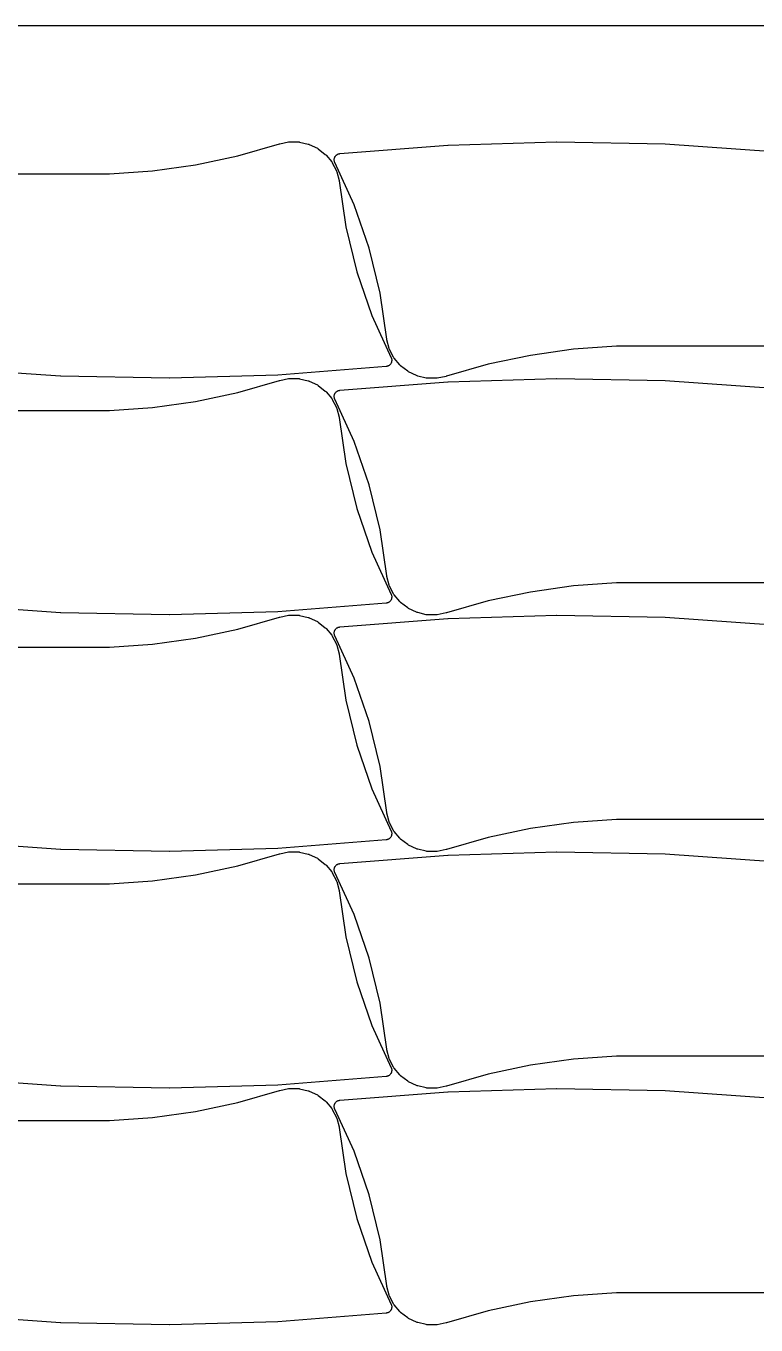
# Model space of a CAD drawing. Header units: metres. Extents: x 0 to 3000, y 0 to 1100.
# Drawn here: x 1537 to 1833, y 574 to 1100 of the extents above; entities that cross this region are included whole.
import ezdxf

# ---------------------------------------------------------------- set-up
doc = ezdxf.new("R2010")
doc.units = ezdxf.units.M

msp = doc.modelspace()

# ---------------------------------------------------------------- linework, layer by layer
at = {"color": 7}
msp.add_lwpolyline([(0, 0), (3000, 0), (3000, 1100), (0, 1100), (0, 0)], close=True, dxfattribs=at)
at = {"color": 1}
for points in [[(1501.26, 1040.18), (1571.03, 1040.18), (1588.51, 1041.42), (1605.84, 1043.85), (1622.96, 1047.48), (1639.88, 1052.31), (1639.95, 1052.33), (1640.02, 1052.35), (1643.57, 1053.08), (1643.79, 1053.12), (1644, 1053.13), (1647.59, 1053.08), (1647.8, 1053.07), (1648.01, 1053.03), (1651.5, 1052.22), (1651.71, 1052.16), (1651.91, 1052.08), (1655.18, 1050.52), (1655.37, 1050.41), (1655.55, 1050.29), (1658.41, 1048.06), (1658.57, 1047.92), (1658.72, 1047.76), (1661.01, 1045), (1661.13, 1044.82), (1661.24, 1044.64), (1662.89, 1041.45), (1662.97, 1041.26), (1663.04, 1041.05), (1663.97, 1037.55), (1663.97, 1037.53), (1663.98, 1037.51), (1664, 1037.43), (1664.01, 1037.35), (1664.01, 1037.34), (1664.02, 1037.32), (1666.71, 1018.7), (1671.12, 1000.55), (1677.23, 982.9), (1685.05, 965.79), (1685.08, 965.72), (1685.11, 965.65), (1685.15, 965.54), (1685.22, 965.31), (1685.26, 965.07), (1685.27, 964.95), (1685.29, 964.71), (1685.27, 964.47), (1685.25, 964.35), (1685.21, 964.11), (1685.13, 963.88), (1685.09, 963.77), (1684.99, 963.55), (1684.86, 963.34), (1684.79, 963.24), (1684.63, 963.05), (1684.46, 962.88), (1684.37, 962.8), (1684.18, 962.66), (1683.97, 962.53), (1683.86, 962.48), (1683.64, 962.38), (1683.41, 962.32), (1683.29, 962.29), (1683.24, 962.28), (1683.19, 962.27), (1683.14, 962.26), (1683.09, 962.25), (1683.04, 962.25), (1683, 962.24), (1639.26, 958.78), (1639.16, 958.78), (1595.34, 957.48), (1595.24, 957.48), (1551.4, 958.33), (1551.31, 958.34), (1507.54, 961.35)], [(1846.03, 970.42), (1776.26, 970.42), (1758.78, 969.19), (1741.44, 966.75), (1724.32, 963.12), (1707.41, 958.29), (1707.33, 958.27), (1707.26, 958.25), (1703.71, 957.52), (1703.5, 957.49), (1703.28, 957.48), (1699.7, 957.52), (1699.48, 957.54), (1699.27, 957.57), (1695.78, 958.38), (1695.57, 958.45), (1695.37, 958.53), (1692.1, 960.09), (1691.91, 960.19), (1691.73, 960.32), (1688.87, 962.55), (1688.71, 962.69), (1688.56, 962.85), (1686.28, 965.61), (1686.15, 965.78), (1686.04, 965.97), (1684.4, 969.15), (1684.31, 969.35), (1684.24, 969.55), (1683.31, 973.06), (1683.31, 973.07), (1683.31, 973.09), (1683.29, 973.17), (1683.27, 973.25), (1683.27, 973.27), (1683.27, 973.28), (1680.58, 991.9), (1676.17, 1010.05), (1670.05, 1027.7), (1662.24, 1044.81), (1662.21, 1044.88), (1662.18, 1044.95), (1662.14, 1045.06), (1662.07, 1045.29), (1662.03, 1045.53), (1662.01, 1045.65), (1662, 1045.89), (1662.02, 1046.13), (1662.03, 1046.25), (1662.08, 1046.49), (1662.15, 1046.72), (1662.2, 1046.84), (1662.3, 1047.06), (1662.43, 1047.27), (1662.5, 1047.36), (1662.65, 1047.55), (1662.83, 1047.72), (1662.92, 1047.8), (1663.11, 1047.95), (1663.32, 1048.07), (1663.42, 1048.12), (1663.65, 1048.22), (1663.88, 1048.29), (1664, 1048.31), (1664.05, 1048.32), (1664.09, 1048.33), (1664.14, 1048.34), (1664.19, 1048.35), (1664.24, 1048.35), (1664.29, 1048.36), (1708.02, 1051.82), (1708.12, 1051.82), (1751.95, 1053.12), (1752.05, 1053.13), (1795.88, 1052.27), (1795.98, 1052.26), (1839.75, 1049.25)], [(1501.26, 944.44), (1571.03, 944.44), (1588.51, 945.67), (1605.84, 948.1), (1622.96, 951.73), (1639.88, 956.57), (1639.95, 956.58), (1640.02, 956.6), (1643.57, 957.34), (1643.79, 957.37), (1644, 957.38), (1647.59, 957.33), (1647.8, 957.32), (1648.01, 957.28), (1651.5, 956.47), (1651.71, 956.41), (1651.91, 956.33), (1655.18, 954.77), (1655.37, 954.66), (1655.55, 954.54), (1658.41, 952.31), (1658.57, 952.17), (1658.72, 952.01), (1661.01, 949.25), (1661.13, 949.08), (1661.24, 948.89), (1662.89, 945.71), (1662.97, 945.51), (1663.04, 945.3), (1663.97, 941.8), (1663.97, 941.78), (1663.98, 941.76), (1664, 941.68), (1664.01, 941.61), (1664.01, 941.59), (1664.02, 941.57), (1666.71, 922.95), (1671.12, 904.8), (1677.23, 887.16), (1685.05, 870.04), (1685.08, 869.98), (1685.11, 869.91), (1685.15, 869.79), (1685.22, 869.56), (1685.26, 869.32), (1685.27, 869.2), (1685.29, 868.96), (1685.27, 868.72), (1685.25, 868.6), (1685.21, 868.36), (1685.13, 868.13), (1685.09, 868.02), (1684.99, 867.8), (1684.86, 867.59), (1684.79, 867.49), (1684.63, 867.3), (1684.46, 867.13), (1684.37, 867.05), (1684.18, 866.91), (1683.97, 866.79), (1683.86, 866.73), (1683.64, 866.64), (1683.41, 866.57), (1683.29, 866.54), (1683.24, 866.53), (1683.19, 866.52), (1683.14, 866.51), (1683.09, 866.51), (1683.04, 866.5), (1683, 866.5), (1639.26, 863.04), (1639.16, 863.03), (1595.34, 861.73), (1595.24, 861.73), (1551.4, 862.59), (1551.31, 862.59), (1507.54, 865.61)], [(1846.03, 874.67), (1776.26, 874.67), (1758.78, 873.44), (1741.44, 871), (1724.32, 867.37), (1707.41, 862.54), (1707.33, 862.52), (1707.26, 862.51), (1703.71, 861.77), (1703.5, 861.74), (1703.28, 861.73), (1699.7, 861.78), (1699.48, 861.79), (1699.27, 861.83), (1695.78, 862.64), (1695.57, 862.7), (1695.37, 862.78), (1692.1, 864.34), (1691.91, 864.44), (1691.73, 864.57), (1688.87, 866.8), (1688.71, 866.94), (1688.56, 867.1), (1686.28, 869.86), (1686.15, 870.03), (1686.04, 870.22), (1684.4, 873.4), (1684.31, 873.6), (1684.24, 873.81), (1683.31, 877.31), (1683.31, 877.33), (1683.31, 877.34), (1683.29, 877.42), (1683.27, 877.5), (1683.27, 877.52), (1683.27, 877.54), (1680.58, 896.16), (1676.17, 914.3), (1670.05, 931.95), (1662.24, 949.06), (1662.21, 949.13), (1662.18, 949.2), (1662.14, 949.31), (1662.07, 949.55), (1662.03, 949.79), (1662.01, 949.91), (1662, 950.15), (1662.02, 950.39), (1662.03, 950.51), (1662.08, 950.74), (1662.15, 950.98), (1662.2, 951.09), (1662.3, 951.31), (1662.43, 951.52), (1662.5, 951.62), (1662.65, 951.81), (1662.83, 951.97), (1662.92, 952.05), (1663.11, 952.2), (1663.32, 952.32), (1663.42, 952.37), (1663.65, 952.47), (1663.88, 952.54), (1664, 952.57), (1664.05, 952.58), (1664.09, 952.59), (1664.14, 952.59), (1664.19, 952.6), (1664.24, 952.61), (1664.29, 952.61), (1708.02, 956.07), (1708.12, 956.08), (1751.95, 957.38), (1752.05, 957.38), (1795.88, 956.52), (1795.98, 956.52), (1839.75, 953.5)], [(1501.26, 848.69), (1571.03, 848.69), (1588.51, 849.92), (1605.84, 852.36), (1622.96, 855.99), (1639.88, 860.82), (1639.95, 860.84), (1640.02, 860.85), (1643.57, 861.59), (1643.79, 861.62), (1644, 861.63), (1647.59, 861.58), (1647.8, 861.57), (1648.01, 861.53), (1651.5, 860.72), (1651.71, 860.66), (1651.91, 860.58), (1655.18, 859.02), (1655.37, 858.92), (1655.55, 858.79), (1658.41, 856.56), (1658.57, 856.42), (1658.72, 856.26), (1661.01, 853.5), (1661.13, 853.33), (1661.24, 853.14), (1662.89, 849.96), (1662.97, 849.76), (1663.04, 849.55), (1663.97, 846.05), (1663.97, 846.03), (1663.98, 846.02), (1664, 845.94), (1664.01, 845.86), (1664.01, 845.84), (1664.02, 845.82), (1666.71, 827.2), (1671.12, 809.06), (1677.23, 791.41), (1685.05, 774.3), (1685.08, 774.23), (1685.11, 774.16), (1685.15, 774.04), (1685.22, 773.81), (1685.26, 773.57), (1685.27, 773.45), (1685.29, 773.21), (1685.27, 772.97), (1685.25, 772.85), (1685.21, 772.62), (1685.13, 772.38), (1685.09, 772.27), (1684.99, 772.05), (1684.86, 771.84), (1684.79, 771.74), (1684.63, 771.55), (1684.46, 771.38), (1684.37, 771.31), (1684.18, 771.16), (1683.97, 771.04), (1683.86, 770.98), (1683.64, 770.89), (1683.41, 770.82), (1683.29, 770.79), (1683.24, 770.78), (1683.19, 770.77), (1683.14, 770.77), (1683.09, 770.76), (1683.04, 770.75), (1683, 770.75), (1639.26, 767.29), (1639.16, 767.28), (1595.34, 765.98), (1595.24, 765.98), (1551.4, 766.84), (1551.31, 766.84), (1507.54, 769.86)], [(1846.03, 778.92), (1776.26, 778.92), (1758.78, 777.69), (1741.44, 775.26), (1724.32, 771.63), (1707.41, 766.79), (1707.33, 766.78), (1707.26, 766.76), (1703.71, 766.02), (1703.5, 765.99), (1703.28, 765.98), (1699.7, 766.03), (1699.48, 766.04), (1699.27, 766.08), (1695.78, 766.89), (1695.57, 766.95), (1695.37, 767.03), (1692.1, 768.59), (1691.91, 768.7), (1691.73, 768.82), (1688.87, 771.05), (1688.71, 771.19), (1688.56, 771.35), (1686.28, 774.11), (1686.15, 774.28), (1686.04, 774.47), (1684.4, 777.65), (1684.31, 777.85), (1684.24, 778.06), (1683.31, 781.56), (1683.31, 781.58), (1683.31, 781.6), (1683.29, 781.67), (1683.27, 781.75), (1683.27, 781.77), (1683.27, 781.79), (1680.58, 800.41), (1676.17, 818.56), (1670.05, 836.2), (1662.24, 853.31), (1662.21, 853.38), (1662.18, 853.45), (1662.14, 853.57), (1662.07, 853.8), (1662.03, 854.04), (1662.01, 854.16), (1662, 854.4), (1662.02, 854.64), (1662.03, 854.76), (1662.08, 855), (1662.15, 855.23), (1662.2, 855.34), (1662.3, 855.56), (1662.43, 855.77), (1662.5, 855.87), (1662.65, 856.06), (1662.83, 856.23), (1662.92, 856.31), (1663.11, 856.45), (1663.32, 856.57), (1663.42, 856.63), (1663.65, 856.72), (1663.88, 856.79), (1664, 856.82), (1664.05, 856.83), (1664.09, 856.84), (1664.14, 856.85), (1664.19, 856.85), (1664.24, 856.86), (1664.29, 856.86), (1708.02, 860.32), (1708.12, 860.33), (1751.95, 861.63), (1752.05, 861.63), (1795.88, 860.77), (1795.98, 860.77), (1839.75, 857.75)], [(1501.26, 752.94), (1571.03, 752.94), (1588.51, 754.17), (1605.84, 756.61), (1622.96, 760.24), (1639.88, 765.07), (1639.95, 765.09), (1640.02, 765.11), (1643.57, 765.84), (1643.79, 765.87), (1644, 765.88), (1647.59, 765.84), (1647.8, 765.82), (1648.01, 765.78), (1651.5, 764.97), (1651.71, 764.91), (1651.91, 764.83), (1655.18, 763.27), (1655.37, 763.17), (1655.55, 763.04), (1658.41, 760.81), (1658.57, 760.67), (1658.72, 760.51), (1661.01, 757.75), (1661.13, 757.58), (1661.24, 757.39), (1662.89, 754.21), (1662.97, 754.01), (1663.04, 753.81), (1663.97, 750.3), (1663.97, 750.29), (1663.98, 750.27), (1664, 750.19), (1664.01, 750.11), (1664.01, 750.09), (1664.02, 750.08), (1666.71, 731.46), (1671.12, 713.31), (1677.23, 695.66), (1685.05, 678.55), (1685.08, 678.48), (1685.11, 678.41), (1685.15, 678.3), (1685.22, 678.06), (1685.26, 677.83), (1685.27, 677.71), (1685.29, 677.47), (1685.27, 677.23), (1685.25, 677.11), (1685.21, 676.87), (1685.13, 676.64), (1685.09, 676.52), (1684.99, 676.3), (1684.86, 676.09), (1684.79, 676), (1684.63, 675.81), (1684.46, 675.64), (1684.37, 675.56), (1684.18, 675.41), (1683.97, 675.29), (1683.86, 675.24), (1683.64, 675.14), (1683.41, 675.07), (1683.29, 675.04), (1683.24, 675.04), (1683.19, 675.03), (1683.14, 675.02), (1683.09, 675.01), (1683.04, 675.01), (1683, 675), (1639.26, 671.54), (1639.16, 671.54), (1595.34, 670.23), (1595.24, 670.23), (1551.4, 671.09), (1551.31, 671.1), (1507.54, 674.11)], [(1846.03, 683.18), (1776.26, 683.18), (1758.78, 681.94), (1741.44, 679.51), (1724.32, 675.88), (1707.41, 671.05), (1707.33, 671.03), (1707.26, 671.01), (1703.71, 670.28), (1703.5, 670.24), (1703.28, 670.23), (1699.7, 670.28), (1699.48, 670.29), (1699.27, 670.33), (1695.78, 671.14), (1695.57, 671.2), (1695.37, 671.28), (1692.1, 672.84), (1691.91, 672.95), (1691.73, 673.07), (1688.87, 675.3), (1688.71, 675.44), (1688.56, 675.6), (1686.28, 678.36), (1686.15, 678.54), (1686.04, 678.72), (1684.4, 681.91), (1684.31, 682.1), (1684.24, 682.31), (1683.31, 685.81), (1683.31, 685.83), (1683.31, 685.85), (1683.29, 685.93), (1683.27, 686.01), (1683.27, 686.02), (1683.27, 686.04), (1680.58, 704.66), (1676.17, 722.81), (1670.05, 740.46), (1662.24, 757.57), (1662.21, 757.64), (1662.18, 757.71), (1662.14, 757.82), (1662.07, 758.05), (1662.03, 758.29), (1662.01, 758.41), (1662, 758.65), (1662.02, 758.89), (1662.03, 759.01), (1662.08, 759.25), (1662.15, 759.48), (1662.2, 759.59), (1662.3, 759.81), (1662.43, 760.02), (1662.5, 760.12), (1662.65, 760.31), (1662.83, 760.48), (1662.92, 760.56), (1663.11, 760.7), (1663.32, 760.82), (1663.42, 760.88), (1663.65, 760.98), (1663.88, 761.04), (1664, 761.07), (1664.05, 761.08), (1664.09, 761.09), (1664.14, 761.1), (1664.19, 761.11), (1664.24, 761.11), (1664.29, 761.12), (1708.02, 764.57), (1708.12, 764.58), (1751.95, 765.88), (1752.05, 765.88), (1795.88, 765.03), (1795.98, 765.02), (1839.75, 762.01)], [(1501.26, 657.19), (1571.03, 657.19), (1588.51, 658.42), (1605.84, 660.86), (1622.96, 664.49), (1639.88, 669.32), (1639.95, 669.34), (1640.02, 669.36), (1643.57, 670.09), (1643.79, 670.13), (1644, 670.13), (1647.59, 670.09), (1647.8, 670.07), (1648.01, 670.04), (1651.5, 669.23), (1651.71, 669.17), (1651.91, 669.08), (1655.18, 667.52), (1655.37, 667.42), (1655.55, 667.3), (1658.41, 665.07), (1658.57, 664.92), (1658.72, 664.77), (1661.01, 662.01), (1661.13, 661.83), (1661.24, 661.65), (1662.89, 658.46), (1662.97, 658.26), (1663.04, 658.06), (1663.97, 654.56), (1663.97, 654.54), (1663.98, 654.52), (1664, 654.44), (1664.01, 654.36), (1664.01, 654.35), (1664.02, 654.33), (1666.71, 635.71), (1671.12, 617.56), (1677.23, 599.91), (1685.05, 582.8), (1685.08, 582.73), (1685.11, 582.66), (1685.15, 582.55), (1685.22, 582.32), (1685.26, 582.08), (1685.27, 581.96), (1685.29, 581.72), (1685.27, 581.48), (1685.25, 581.36), (1685.21, 581.12), (1685.13, 580.89), (1685.09, 580.78), (1684.99, 580.55), (1684.86, 580.35), (1684.79, 580.25), (1684.63, 580.06), (1684.46, 579.89), (1684.37, 579.81), (1684.18, 579.67), (1683.97, 579.54), (1683.86, 579.49), (1683.64, 579.39), (1683.41, 579.32), (1683.29, 579.3), (1683.24, 579.29), (1683.19, 579.28), (1683.14, 579.27), (1683.09, 579.26), (1683.04, 579.26), (1683, 579.25), (1639.26, 575.79), (1639.16, 575.79), (1595.34, 574.49), (1595.24, 574.49), (1551.4, 575.34), (1551.31, 575.35), (1507.54, 578.36)], [(1846.03, 587.43), (1776.26, 587.43), (1758.78, 586.2), (1741.44, 583.76), (1724.32, 580.13), (1707.41, 575.3), (1707.33, 575.28), (1707.26, 575.26), (1703.71, 574.53), (1703.5, 574.5), (1703.28, 574.49), (1699.7, 574.53), (1699.48, 574.55), (1699.27, 574.58), (1695.78, 575.39), (1695.57, 575.45), (1695.37, 575.54), (1692.1, 577.1), (1691.91, 577.2), (1691.73, 577.32), (1688.87, 579.55), (1688.71, 579.7), (1688.56, 579.86), (1686.28, 582.62), (1686.15, 582.79), (1686.04, 582.97), (1684.4, 586.16), (1684.31, 586.36), (1684.24, 586.56), (1683.31, 590.07), (1683.31, 590.08), (1683.31, 590.1), (1683.29, 590.18), (1683.27, 590.26), (1683.27, 590.28), (1683.27, 590.29), (1680.58, 608.91), (1676.17, 627.06), (1670.05, 644.71), (1662.24, 661.82), (1662.21, 661.89), (1662.18, 661.96), (1662.14, 662.07), (1662.07, 662.3), (1662.03, 662.54), (1662.01, 662.66), (1662, 662.9), (1662.02, 663.14), (1662.03, 663.26), (1662.08, 663.5), (1662.15, 663.73), (1662.2, 663.85), (1662.3, 664.07), (1662.43, 664.27), (1662.5, 664.37), (1662.65, 664.56), (1662.83, 664.73), (1662.92, 664.81), (1663.11, 664.96), (1663.32, 665.08), (1663.42, 665.13), (1663.65, 665.23), (1663.88, 665.3), (1664, 665.32), (1664.05, 665.33), (1664.09, 665.34), (1664.14, 665.35), (1664.19, 665.36), (1664.24, 665.36), (1664.29, 665.37), (1708.02, 668.83), (1708.12, 668.83), (1751.95, 670.13), (1752.05, 670.13), (1795.88, 669.28), (1795.98, 669.27), (1839.75, 666.26)]]:
    msp.add_lwpolyline(points, dxfattribs=at)

doc.saveas('drawing.dxf')
